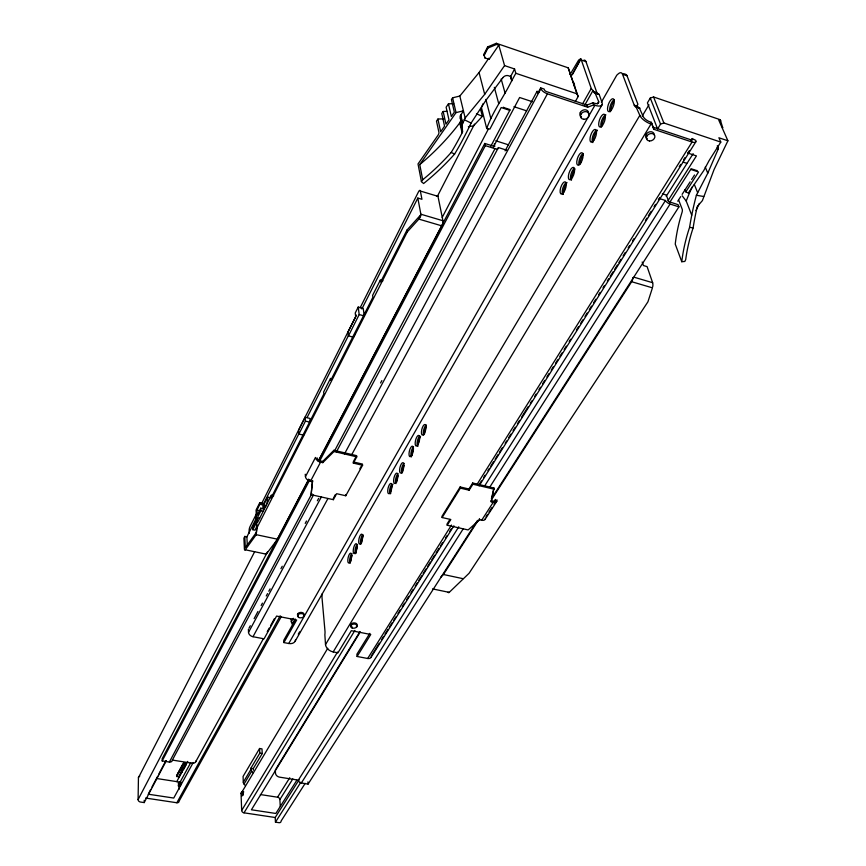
<?xml version="1.0" encoding="UTF-8"?>
<svg xmlns="http://www.w3.org/2000/svg" width="866" height="866" viewBox="0 0 866 866"><rect width="100%" height="100%" fill="white"/><g stroke="black" fill="none" stroke-linecap="round" stroke-linejoin="round"><path stroke-width="1.3" d="M313.47 495.006L172.377 760.077A3.128 2.49 26.7 0 1 169.368 762.058L162.191 760.922L162.191 758.692L308.426 479.807M138.917 776.596A2.425 1.959 25.4 0 0 138.441 777.722L138.095 799.599A2.446 2.003 25.9 0 0 140.433 802.024L144.2 802.587L144.232 800.227M176.653 775.535A3.258 2.609 27.7 0 0 176.621 775.904L176.632 776.499L179.078 776.878L179.23 775.936M179.392 772.223L177.324 774.301A3.258 2.609 27.7 0 0 177.075 774.561M360.104 307.863L418.484 191.841A3.756 1.147 -73.6 0 1 420.367 191.04L421.948 199.288L417.823 198.065L420.865 214.216A3.81 1.191 -73.8 0 1 420.919 214.649L420.876 215.006A3.886 1.667 -60 0 1 419.48 218.319M257.408 525.381L254.972 530.176L252.85 529.721L255.622 524.255L256.347 515.021M255.622 524.255L256.455 517.197M244.461 549.618A3.085 0.812 -78 0 0 245.273 549.78L256.174 534.755L256.964 527.849L256.076 510.074L259.768 502.713L264.357 503.731L264.455 505.311L259.854 504.304L259.768 502.713M311.111 494.681L312.561 480.598L311.111 494.681L333.378 499.682L336.647 493.696L345.75 495.753L362.583 465.269L362.432 464.068L353.209 461.903L353.35 463.115L362.583 465.269M256.174 534.755L256.921 525.857M491.585 498.091L493.977 488.034L472.674 483.012L468.928 489.009L469.145 490.199L460.366 488.143L460.149 486.952L468.928 489.009M496.943 499.79A4.915 2.977 32.5 0 1 493.263 502.269L491.217 501.804L493.977 488.034M503.027 77.529L485.729 100.597L471.093 123.069A348.717 326.774 81 0 1 461.199 142.554A347.97 326.092 81.1 0 1 454.607 154.061A274.067 252.84 3.5 0 1 423.582 183.538L421.428 181.6L422.716 179.771A269.564 248.629 3.5 0 0 451.208 152.438A342.33 320.853 81.3 0 0 462.108 132.866A6.647 5.965 -66 0 0 462.541 131.849L462.152 124.769L465.161 117.993L459.835 96.039L479.05 72.517L488.814 58.206L489.117 59.332L484.884 57.903L483.877 54.374L487.612 46.916L496.305 43.3L568.215 67.84L578.152 96.494L575.349 101.528M684.93 189.6L685.818 191.862L688.275 193.096L703.733 170.613L709.059 160.654L720.793 142.1L663.886 122.994L660.542 124.109L657.597 128.969L647.411 102.892L650.279 98.064L653.549 96.96L720.241 119.724L720.739 120.85L718.791 120.19L727.905 140.79L714.049 169.595L702.402 200.598L697.347 206.465A6.311 5.542 -56.2 0 0 697.043 207.45A285.315 233.777 -54.5 0 0 693.114 227.931A245.165 167.809 -28.5 0 0 685.699 259.627L684.833 261.445L681.769 261.727L675.242 244.115A246.052 170.234 -28.9 0 1 682.105 212.138L682.192 211.78A2.154 0.693 -84.6 0 0 682.354 210.579A2.068 0.671 -84.6 0 0 682.354 210.189A1.992 0.66 -84.4 0 0 682.202 209.226L678.706 200.176M483.022 103.736L481.431 107.644L486.724 128.536L489.907 129.077L501.176 107.546L509.771 110.35M486.724 128.536C492.711 111.411 503.828 96.905 511.719 80.733L510.453 76.295M681.769 261.727A249.246 170.624 -28.5 0 1 689.585 227.357A289.85 237.457 -54.5 0 1 691.75 215.212A290.381 237.858 -54.5 0 1 696.383 195.261L707.782 173.178L718.12 149.309A4.395 3.377 -28 0 0 717.297 145.748M695.939 210.665L699.338 203.423M422.716 179.771L419.761 164.583L456.036 112.612L463.44 110.805L460.409 115.687A4.265 3.637 -19 0 0 460.376 118.436A5.358 4.568 -18.2 0 1 459.77 122.842L462.108 132.866M465.161 117.993L484.7 94.307L504.564 65.6L498.794 45.162L496.619 44.426L487.915 48.041L484.181 55.5L483.877 54.374M364.088 314.672L363.244 308.437L358.21 307.073L355.233 313.005L355.71 316.696L347.97 332.057L348.446 335.878L353.447 337.188L354.649 334.828M264.249 508.937L260.785 508.18L257.224 515.238L256.953 510.085L259.854 504.304M256.628 517.576L246.886 536.866L244.797 536.422L243.909 538.187L244.407 549.098M256.704 513.311L250.014 526.615A3.042 0.801 -77.8 0 0 249.116 530.815L249.235 533.261M261.575 503.644L356.456 315.116M305.103 417.25L305.438 421.093L310.255 422.251L309.909 418.408L305.103 417.25L298.586 430.185L298.911 434.039L303.695 435.176M263.318 504.315L299.203 433.173M307.116 417.499L348.478 335.51M361.858 308.989L417.823 198.065M298.911 434.039L305.438 421.093M348.446 335.878L359.195 314.564L358.21 307.073M262.777 506.881L267.681 497.073L270.982 497.798M273.667 495.763L271.329 495.244L257.613 522.328L257.364 517.803L260.926 510.745L260.785 508.18M255.513 522.068L252.742 527.546L252.85 529.721M262.701 508.775L263.87 506.469M382.902 280.844L380.326 280.129L372.618 295.349L372.889 297.265L330.758 380.315L330.552 378.377L323.635 392.027L323.83 393.965L271.459 497.203L271.329 495.244M420.919 214.649L406.988 230.053L380.618 282.035L380.326 280.129M256.964 527.849L407.301 231.882L418.863 219.109L441.866 225.874A3.8 1.234 -73.7 0 0 442.948 220.743L437.969 196.333L420.367 191.04M419.101 218.21L420.313 215.84M138.441 777.722L254.636 551.739M437.579 195.943L474.492 124.152M504.564 65.6L514.566 68.966L510.669 76.468L508.515 75.743A4.492 3.843 -23.7 0 0 503.027 77.529M312.669 481.81L310.483 481.312A5.044 3.237 27.7 0 1 305.46 476.679L315.473 457.475A5.109 3.226 27.8 0 0 320.561 462.141L322.78 462.65L334.038 451.5L333.908 450.298L356.619 455.657L356.76 456.858L353.35 463.115M511.719 80.733L515.811 73.285L514.566 68.966M138.095 799.599L267.616 551.631M442.201 217.42L488.5 128.774M318.471 460.658L484.787 143.464L494.757 146.56L494.27 143.799M265.418 553.991A3.063 0.844 -78 0 0 266.252 554.164L277.521 539.204L308.881 479.407M318.287 461.47L441.866 225.874M162.191 760.922L309.92 479.612M319.359 461.654L485.328 145.629L484.787 143.464M310.483 481.312L320.561 462.141M148.822 792.996L150.716 789.413M151.972 787.021L157.655 776.261M158.911 773.868L165.861 760.716M144.2 802.587L166.283 760.77M490.827 146.235L510.161 109.636L504.889 107.914A3.724 1.635 28.5 0 1 503.319 107.2M493.317 147.166L519.622 97.501L532.406 101.733M169.368 762.058L311.912 493.555M334.72 450.601L494.995 148.692A4.525 2.068 28.6 0 0 498.415 147.556L507.227 150.348M336.344 452.02L498.415 147.556M249.029 628.131L250.306 625.75M254.139 618.616L257.96 611.472M261.153 605.518L262.43 603.137M266.263 596.003L267.54 593.621M268.817 591.24L270.095 588.858M280.952 568.626L282.229 566.245M305.222 523.4L306.499 521.018M317.357 500.786L318.634 498.405M380.575 382.956L381.852 380.575M505.105 150.868L537.039 91.352L539.377 92.142M570.932 76.728L580.685 58.953A10.998 3.962 -70.5 0 1 581.346 60.068L591.251 88.473L593.459 91.471A11.377 4.265 -70.3 0 0 595.159 93.149L598.655 101.549A6.571 2.728 29.6 0 1 594.152 103.162L592.972 102.773L586.921 105.089L546.749 91.688A2.219 0.931 29 0 1 544.433 89.847L544.194 89.079L540.665 87.899L537.678 93.463L537.039 91.352M295.577 639.801A7.729 5.542 29.5 0 1 288.757 643.503L283.907 642.583L296.67 620.002L276.579 616.072L264.065 638.816L253.002 636.716A4.557 3.291 28.1 0 1 248.52 632.375L321.459 496.748M344.495 453.914L540.904 88.668L540.665 87.899M177.92 773.208L182.65 764.462M177.216 774.81L183.137 763.888M176.632 776.499L183.722 762.794M179.24 772.569L184.133 763.476M253.002 636.716L327.9 498.6M351.812 454.52L547.42 93.82L587.657 107.232L593.708 104.905L594.888 105.295A10.522 4.362 29.6 0 0 602.087 102.697L599.142 94.362L595.732 93.214M179.067 776.293L186.342 762.838M179.078 776.878L186.19 763.184M156.789 778.534L176.751 781.619L187.749 761.409M183.614 769.322L185.984 764.959M333.8 497.485L335.434 494.486M353.772 460.864L356.056 456.696M179.717 782.799L190.747 762.632M570.001 74.628L578.542 60.241A10.998 3.973 -70.5 0 1 580.978 58.975A13.607 1.039 -59.4 0 0 580.685 58.964M193.226 762.513L173.741 798.051L148.183 794.198M572.523 74.357L580.328 60.155M195.629 761.907L263.361 638.751M267.269 631.65L269.218 628.088M270.528 625.728L274.435 618.616M359.845 468.755L361.144 466.417M145.564 798.051L176.837 802.75L280.194 615.758M281.353 616.505L179.154 801.05A2.425 1.97 28.2 0 1 176.837 802.75M292.589 625.436A8 2.382 -78.9 0 0 292.556 624.765L291.312 621.853L293.303 618.313M582.645 103.779L591.251 88.473M292.47 623.596L295.122 618.887M584.453 105.674L593.08 90.378M295.23 620.002L283.756 640.331L283.907 642.583M288.757 643.503L594.888 105.295M597.323 103.898L598.655 101.549M601.35 102.21L616.776 75.19L618.216 73.891A10.89 4.178 -70 0 1 622.513 74.238L627.038 75.797L637.917 104.256L637.181 105.273L637.592 106.366A11.258 4.503 -69.7 0 0 639.411 108.077L643.2 116.499A6.484 2.652 30.4 0 0 650.171 121.922L651.319 122.301L653.862 129.305L692.075 142.035A5.997 2.436 31.1 0 0 695.799 140.411L692.205 138.549L690.895 140.638M298.283 634.193L299.614 631.844M295.003 641.457L602 104.938M253.467 770.188L253.251 768.629L262.225 753.561L261.987 748.884L259.584 748.495L243.075 776.434L243.303 782.247A3.204 2.522 31.4 0 0 244.05 784.055L245.349 785.592M252.991 772.775L251.681 771.227A3.226 2.522 31.3 0 1 250.913 769.409L250.869 768.25L259.811 753.16L259.584 748.495M243.303 782.247L250.913 769.409M379.286 643.211L371.373 655.789A4.438 3.118 32.5 0 1 367.671 658.485L357.117 656.482L370.756 634.486L351.347 630.686L337.935 652.834L333.183 651.936A7.653 5.423 31.2 0 1 325.508 644.607L639.844 115.373L636.066 106.951A11.258 4.482 -69.7 0 1 634.258 105.241L622.513 74.238M244.05 784.055L251.681 771.227M642.204 116.12L648.959 104.775M299.062 779.844L275.193 817.504L244.017 812.828A2.382 1.905 32.2 0 1 241.679 810.457L241.04 793.537L327.738 648.309M333.183 651.936L650.994 124.054L652.152 124.444M241.679 810.457L337.524 652.044M244.017 812.828L354.887 630.437M276.016 768.824L359.91 631.693M360.169 632.115L251.421 809.786L275.832 813.466L296.8 780.309M460.149 486.952L441.952 516.352L442.147 517.543L450.818 519.503L447.224 525.24L468.138 529.938L479.645 519.795L481.669 520.26A4.86 2.988 32.5 0 0 485.393 518.279M369.825 633.338L356.889 654.241L357.117 656.482M442.147 517.543L460.366 488.143M449.898 519.459L447.029 524.049L447.224 525.24M469.145 490.199L472.901 484.213L472.674 483.012M260.385 794.555L277.564 797.207L289.753 777.733M367.671 658.485L451.489 525.056M477.22 484.083L692.075 142.035M280.259 806.235L279.88 799.535L292.827 778.924M381.441 639.79L383.606 636.358M385.034 634.074L387.914 629.506M389.354 627.222L392.233 622.643M393.673 620.359L395.827 616.928M397.992 613.507L400.146 610.075M402.3 606.644L404.465 603.223M406.619 599.792L408.774 596.36M410.939 592.939L413.093 589.508M415.247 586.076L417.412 582.656M418.852 580.361L421.731 575.793M423.16 573.508L426.04 568.94M427.479 566.656L430.359 562.077M431.798 559.793L434.678 555.225M436.118 552.941L438.986 548.373M440.426 546.078L442.591 542.657M445.46 538.089L446.899 535.794M449.779 531.226L451.218 528.942M479.277 484.375L481.431 480.944M483.585 477.523L485.025 475.239M487.904 470.66L489.344 468.376M490.784 466.092L493.663 461.524M495.103 459.24L497.982 454.661M499.411 452.377L502.291 447.809M505.17 443.24L506.61 440.956M508.764 437.525L510.929 434.093M513.083 430.673L515.238 427.241M517.403 423.81L519.557 420.378M521.711 416.957L528.195 406.674M530.349 403.242L531.789 400.958M534.668 396.39L536.108 394.095M538.977 389.527L540.416 387.243M542.581 383.811L544.736 380.39M546.89 376.959L549.055 373.527M551.209 370.107L553.363 366.675M555.528 363.244L557.682 359.823M559.837 356.391L562.002 352.96M564.156 349.528L566.321 346.108M569.189 341.54L570.629 339.245M576.388 330.108L578.542 326.677M580.707 323.256L582.861 319.825M585.015 316.393L587.18 312.962M589.335 309.541L591.489 306.109M593.654 302.678L595.808 299.257M598.687 294.678L600.127 292.394M603.007 287.826L604.436 285.542M607.315 280.974L608.755 278.69M610.194 276.395L613.074 271.827M614.514 269.543L617.393 264.974M618.833 262.69L620.987 259.259M623.141 255.827L625.306 252.407M628.175 247.828L629.614 245.543M632.494 240.975L633.934 238.691M645.441 220.408L646.88 218.124M648.32 215.829L651.2 211.261M654.079 206.693L655.519 204.408M658.387 199.84L659.827 197.545M679.258 166.694L680.687 164.41M683.566 159.842L685.006 157.558M687.885 152.979L689.325 150.695M371.103 657.272L453.914 525.814M479.125 485.815L695.874 141.743M666.203 196.301L693.157 153.661M275.312 769.982L275.485 773.132A4.059 3.15 32.6 0 0 279.501 777.138L298.326 780.136L458.764 526.82M484.787 485.739L665.467 200.468A4.341 1.905 31.4 0 0 670.089 204.051L678.933 206.855L491.314 498.87M667.913 200.825L696.426 155.902L687.766 153.033M305.168 783.384L281.114 820.979A2.382 1.884 34.3 0 1 278.993 822.678L275.453 822.148L300.838 782.236M669.667 202.503L691.155 168.751L695.972 170.321A3.561 1.483 31.4 0 0 697.249 170.559M298.326 780.136A3.042 2.349 33.7 0 0 301.325 783.005L463.202 528.855M490.059 486.692L670.089 204.051M677.753 201.193L680.676 196.636M682.127 194.363L690.148 181.828M691.609 179.554L694.521 174.997M685.818 191.862L698.559 171.977L690.722 169.411M301.325 783.005L308.08 784.076L477.447 520.466M440.718 577.276L443.424 574.504L478.443 520.033M491.574 499.606L631.66 281.721A3.626 1.591 -72.1 0 0 632.808 277.618M481.669 520.26L493.263 502.269M494.01 501.695L495.46 499.444A3.248 1.97 32.5 0 1 493.025 501.078L490.99 500.613L491.217 501.804M486.075 516.623L487.526 514.382M488.965 512.131L491.866 507.649M494.042 504.283L496.218 500.916M485.176 519.221L496.792 501.273M489.117 59.332L498.794 45.162M443.966 118.837L437.915 119.053L436.496 121.11L438.932 132.39A2.197 0.801 -65.3 0 1 438.034 135.215L418.018 163.934L421.428 181.6M447.062 111.335L443.154 111.476L441.768 113.489L444.561 126.176L440.664 131.762L437.915 119.053M453.665 103.649L448.447 103.833L446.12 107.2L448.967 119.854L445.968 124.152L443.154 111.476M459.835 96.039L452.604 97.815L451.424 99.525L454.336 112.147L451.327 116.477L448.447 103.833M256.076 532.817L245.316 547.669L244.797 536.422M480.533 109.116L482.362 116.347L473.55 125.841L468.344 126.696M448.09 592.149A2.944 1.137 -78.3 0 0 449.227 592.376L469.047 573.303L647.941 301.79L652.444 287.837L631.66 281.721M322.78 462.65L322.661 461.448L333.908 450.298M595.159 93.149L599.142 94.362M179.587 782.626L180.94 782.832M241.657 794.891L242.978 795.096M250.869 768.25L253.251 768.629M172.377 760.077L192.122 763.217A4.135 3.269 28 0 0 195.997 760.943M183.733 763.39L186.201 763.78M689.585 227.357L693.114 227.931M259.811 753.16L262.225 753.561M696.383 195.261L703.69 196.495M245.273 549.78L266.252 554.164M432.502 588.891L449.227 592.376M256.195 534.668L277.521 539.204M443.424 574.504L463.007 578.672M257.364 517.803L259.67 518.301M260.926 510.745L263.242 511.243M256.953 510.085L260.385 510.843M322.661 461.448L320.452 460.929A3.377 2.133 27.8 0 1 317.086 457.854M334.038 451.5L356.76 456.858M472.901 484.213L494.215 489.225M359.195 314.564L364.25 315.917M420.865 214.216L442.948 220.743M633.923 277.174L652.639 282.706A3.605 1.624 -71.9 0 1 652.737 283.128L652.823 283.507A3.659 1.169 -85.4 0 1 652.661 286.982M659.286 198.509L665.467 200.468M485.328 145.629L494.995 148.692M495.796 140.79L508.32 144.774M662.425 193.8L666.203 195.002L668.855 201.659L678.1 204.679L678.933 206.855M513.971 106.702L526.669 110.859M682.938 162.061L686.749 163.306M651.319 122.301L653.029 127.161L691.187 139.902A2.143 0.866 31.1 0 0 692.519 139.318L692.205 138.549M515.811 73.285L576.918 93.799L578.152 96.494M636.662 107.016L640.006 108.153M636.066 106.951L639.411 108.077M727.905 140.79L718.899 137.759L720.793 142.1M593.459 91.471L596.858 92.619A11.366 4.276 -70.2 0 0 598.568 94.297M634.258 105.241L637.592 106.366M581.346 60.068L585.968 61.659L596.858 92.619M476.484 113.792L482.362 116.347M451.208 152.438L454.607 154.061M464.111 119.649L471.093 123.069M682.17 195.781L686.218 201.042L691.75 215.212M722.233 126.62L722.742 127.757L720.241 119.724M717.167 147.101L718.12 149.309M705.249 167.095L707.782 173.178M694.37 184.555L697.639 192.685M653.549 96.96L663.886 122.994M650.279 98.064L660.542 124.109M653.029 127.161L653.862 129.305M646.22 134.219L646.902 136.005M592.972 102.773L593.708 104.905M652.639 282.706L647.097 266.631L643.406 265.516L642.193 261.997M586.921 105.089L587.657 107.232M568.215 67.84L576.918 93.799M588.501 113.749A4.492 3.68 -25.6 0 0 585.643 109.863A4.492 3.68 -25.6 0 0 580.372 112.385L580.967 114.171M510.626 76.349L511.893 80.787M496.305 43.3L496.619 44.426M501.176 79.001L505.138 93.344M487.612 46.916L487.915 48.041M494.334 87.325L498.686 103.519M484.581 56.777L484.884 57.903M479.05 72.517L484.7 94.307M485.88 99.417L490.849 118.566M460.777 115.037L462.66 123.037M460.485 115.535L462.401 123.686M460.376 118.436L462.466 127.302M460.257 122.084L462.541 131.849M452.604 97.815L456.036 112.612M479.418 518.604L479.645 519.795M406.988 230.053L407.301 231.882M345.621 494.551L345.75 495.753M356.792 625.588L356.911 626.713M350.773 624.397L350.892 625.533M333.258 498.48L333.378 499.682M325.508 644.607L324.858 634.778A7.935 2.522 -79 0 0 324.977 631.054L322.044 598.049A7.826 2.468 -78.5 0 1 322.271 593.654M305.243 474.243L305.46 476.679M303.858 615.163L303.944 616.3M297.688 613.951L297.774 615.087M307.928 781.901L308.08 784.076M291.128 619.201L291.312 621.853M275.193 817.504L275.453 822.148M246.886 536.866L247.297 545.612M248.39 629.322L248.52 632.375M181.795 766.746L181.828 772.602M179.078 785.3L179.1 789.229M277.564 797.207A2.349 1.84 33.4 0 1 279.88 799.535M241.04 793.537A2.36 1.873 31.6 0 1 241.906 792.076M242.199 791.957A2.36 1.873 31.6 0 1 242.859 791.87M243.021 794.111A2.273 0.649 -80.6 0 1 243.747 791.827M360.938 544.216A5.142 1.7 -77.8 0 1 360.786 539.247A5.142 1.7 -77.8 0 1 362.951 534.658M412.01 455.733A7.664 2.685 -76.5 0 1 413.428 448.978M411.458 456.912A5.423 1.894 -76.5 0 1 411.188 451.868A5.423 1.894 -76.5 0 1 413.58 446.856M562.868 194.471A6.441 2.468 -71.8 0 1 562.997 187.662A6.441 2.468 -71.8 0 1 566.97 182.445M563.203 194.428A9.093 3.496 -71.8 0 1 566.656 183.202M570.867 179.792A6.506 2.501 -71.5 0 1 571.105 173.806A6.506 2.501 -71.5 0 1 574.396 168.34M571.452 180.16A9.18 3.54 -71.5 0 1 574.948 168.838M579.051 164.767A6.571 2.533 -71.3 0 1 579.819 158.294A6.571 2.533 -71.3 0 1 583.305 153.466M579.841 164.518A9.277 3.583 -71.2 0 1 583.359 154.256M592.874 142.598A6.668 2.576 -70.8 0 1 592.788 136.211A6.668 2.576 -70.8 0 1 596.696 130.257M593.113 141.569A9.418 3.648 -70.8 0 1 597.41 130.192M601.307 127.15A6.744 2.609 -70.6 0 1 601.838 120.103A6.744 2.609 -70.6 0 1 605.929 114.918M601.816 126.533A9.515 3.691 -70.5 0 1 605.431 115.99M610.162 111.833A6.82 2.641 -70.3 0 1 610.508 105.251A6.82 2.641 -70.3 0 1 614.373 99.601M610.649 111.259A9.623 3.745 -70.2 0 1 614.308 100.618M647.248 138.744A4.46 3.54 -26.8 0 1 648.19 132.368A4.46 3.54 -26.8 0 1 654.22 134.944M351.033 626.27A3.258 2.078 -6.2 0 1 351.78 623.477A3.258 2.078 -6.2 0 1 356.121 623.39A3.258 2.078 -6.2 0 1 356.272 626.183M352.116 626.887A3.258 2.078 -6.2 0 1 351.336 626.519M627.038 75.797A10.879 4.211 -69.9 0 0 626.335 74.682A13.336 9.818 -84.9 0 0 624.007 73.794A10.879 4.2 -69.9 0 0 623.055 73.967M390.685 493.577A7.48 2.566 -77 0 1 392.937 484.159M418.181 445.07A7.707 2.717 -76.3 0 1 420.519 436.367M650.994 124.054A10.381 4.243 30.4 0 1 639.844 115.373M417.91 446.412A5.456 1.916 -76.3 0 1 417.271 441.584A5.456 1.916 -76.3 0 1 419.783 436.096M355.439 553.699A5.109 1.678 -77.9 0 1 355.233 549.131A5.109 1.678 -77.9 0 1 357.149 544.465M356.142 553.244A7.209 2.382 -77.9 0 1 357.138 546.879M361.631 542.798A7.253 2.414 -77.8 0 1 363.374 535.469M350.221 563.322A5.077 1.656 -78 0 1 349.821 558.527A5.077 1.656 -78 0 1 352.018 553.645M350.741 561.623A7.166 2.349 -78 0 1 352.083 555.279M401.986 473.28A5.369 1.851 -76.7 0 1 401.737 468.257A5.369 1.851 -76.7 0 1 404.086 463.321M395.989 483.639A5.337 1.829 -76.9 0 1 395.762 478.617A5.337 1.829 -76.9 0 1 398.079 473.734M402.56 472.057A7.578 2.63 -76.7 0 1 403.967 465.367M396.585 482.384A7.534 2.598 -76.9 0 1 397.992 475.726M390.068 493.858A5.304 1.808 -77 0 1 389.776 489.258A5.304 1.808 -77 0 1 391.822 484.31M423.69 435.068A5.499 1.938 -76.1 0 1 423.81 429.493A5.499 1.938 -76.1 0 1 426.408 424.99M424.427 434.267A7.762 2.75 -76.1 0 1 426.31 426.418M686.218 201.042A246.117 170.245 -28.9 0 1 692.215 186.937M581.584 117.04A4.492 3.68 -25.6 0 1 580.372 112.385M298.337 616.116A3.302 2.133 -4.6 0 1 298.305 613.258A3.302 2.133 -4.6 0 1 302.689 612.727A3.302 2.133 -4.6 0 1 303.63 615.477M572.978 82.205A9.732 3.529 -70.8 0 1 574.494 86.719M547.42 93.82A6.203 2.62 29 0 1 540.904 88.668M583.89 60.144A10.987 3.994 -70.5 0 1 585.968 61.659M308.935 479.526A3.334 2.143 27.7 0 1 308.502 479.234M459.77 122.842A266.122 247.113 4.3 0 1 419.761 164.583M139.155 776.391A2.425 1.959 25.4 0 1 139.751 776.12M180.139 782.409A2.306 0.574 -80.2 0 1 180.929 782.463A2.306 0.574 -80.2 0 1 180.442 785.592A2.306 0.574 -80.2 0 1 179.608 785.863M178.288 784.131A2.306 0.574 -80.2 0 1 179.37 781.652A2.306 0.574 -80.2 0 1 179.219 784.997A2.306 0.574 -80.2 0 1 178.223 785.408M176.751 781.619A2.403 1.927 27.7 0 1 178.818 783.037M267.681 497.073A6.138 1.656 -77.5 0 1 265.884 505.863A6.138 1.656 -77.5 0 1 263.535 505.268M436.767 196.03A3.735 1.18 -73.5 0 1 437.969 196.333M242.751 794.891A2.273 0.649 -80.6 0 0 242.761 791.427A2.273 0.649 -80.6 0 0 241.646 794.696A2.273 0.649 -80.6 0 0 242.751 794.891M361.306 542.506A5.142 1.7 -77.8 0 0 361.966 534.214A5.142 1.7 -77.8 0 0 358.719 540.687A5.142 1.7 -77.8 0 0 361.306 542.506M412.043 454.758A5.423 1.884 -76.5 0 0 412.638 446.207A5.423 1.884 -76.5 0 0 409.033 453.34A5.423 1.884 -76.5 0 0 412.043 454.758M564.123 191.808A6.441 2.457 -71.8 0 0 565.249 181.86A6.441 2.457 -71.8 0 0 560.172 190.206A6.441 2.457 -71.8 0 0 564.123 191.808M572.458 177.4A6.506 2.49 -71.6 0 0 573.573 167.398A6.506 2.49 -71.6 0 0 568.421 175.874A6.506 2.49 -71.6 0 0 572.458 177.4M580.913 162.786A6.571 2.522 -71.3 0 0 582.017 152.73A6.571 2.522 -71.3 0 0 576.788 161.347A6.571 2.522 -71.3 0 0 580.913 162.786M593.816 140.357A6.679 2.566 -70.9 0 0 595.776 129.673A6.679 2.566 -70.9 0 0 590.19 137.348A6.679 2.566 -70.9 0 0 593.816 140.357M602.595 125.18A6.744 2.598 -70.6 0 0 604.565 114.42A6.744 2.598 -70.6 0 0 598.893 122.236A6.744 2.598 -70.6 0 0 602.595 125.18M611.504 109.766A6.82 2.63 -70.3 0 0 613.485 98.941A6.82 2.63 -70.3 0 0 607.716 106.908A6.82 2.63 -70.3 0 0 611.504 109.766M649.511 140.974A4.471 3.54 -26.8 0 0 654.772 135.616A4.471 3.54 -26.8 0 0 647.595 135.128A4.471 3.54 -26.8 0 0 649.511 140.974M352.083 627.958A3.258 2.078 -6.2 0 0 357.138 626.064A3.258 2.078 -6.2 0 0 352.484 624.332A3.258 2.078 -6.2 0 0 352.083 627.958M424.556 433.119A5.499 1.938 -76.1 0 0 425.13 424.502A5.499 1.938 -76.1 0 0 421.439 431.798A5.499 1.938 -76.1 0 0 424.556 433.119M418.267 444.009A5.467 1.905 -76.3 0 0 418.841 435.425A5.467 1.905 -76.3 0 0 415.193 442.634A5.467 1.905 -76.3 0 0 418.267 444.009M355.785 552.043A5.109 1.678 -77.9 0 0 356.467 543.772A5.109 1.678 -77.9 0 0 353.252 550.181A5.109 1.678 -77.9 0 0 355.785 552.043M350.34 561.46A5.077 1.656 -78 0 0 351.022 553.233A5.077 1.656 -78 0 0 347.84 559.566A5.077 1.656 -78 0 0 350.34 561.46M402.528 471.212A5.369 1.851 -76.7 0 0 403.134 462.704A5.369 1.851 -76.7 0 0 399.605 469.718A5.369 1.851 -76.7 0 0 402.528 471.212M396.509 481.626A5.337 1.829 -76.9 0 0 397.126 473.15A5.337 1.829 -76.9 0 0 393.629 480.078A5.337 1.829 -76.9 0 0 396.509 481.626M390.566 491.899A5.304 1.808 -77 0 0 391.194 483.455A5.304 1.808 -77 0 0 387.741 490.308A5.304 1.808 -77 0 0 390.566 491.899M583.814 119.281A4.503 3.68 -25.5 0 0 588.988 113.782A4.503 3.68 -25.5 0 0 581.638 113.262A4.503 3.68 -25.5 0 0 583.814 119.281M299.073 617.566A3.302 2.133 -4.6 0 0 304.15 615.639A3.302 2.133 -4.6 0 0 299.344 613.864A3.302 2.133 -4.6 0 0 299.073 617.566"/></g></svg>
